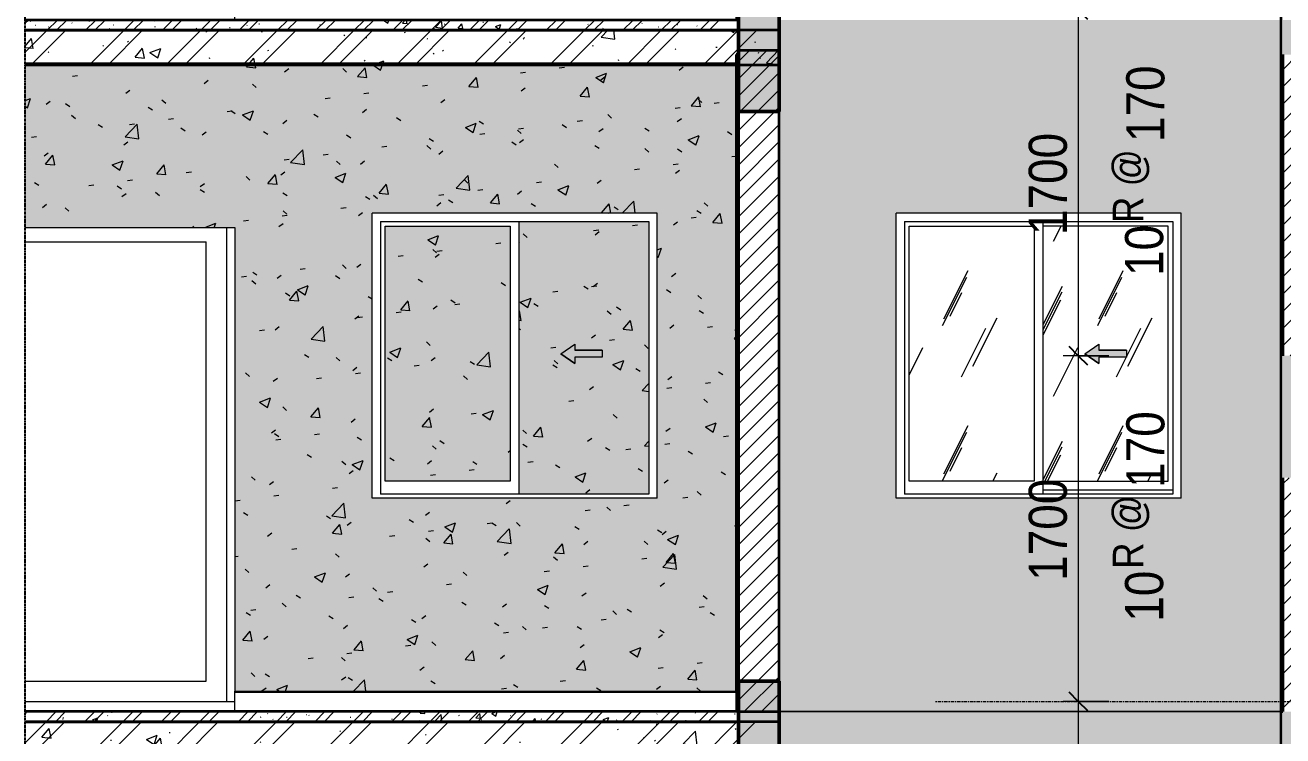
# Model space of a CAD drawing. Header units: millimetres. Extents: x 75584 to 159459, y -5075 to 34550.
# Drawn here: x 139713 to 145893, y 15631 to 19125 of the extents above; entities that cross this region are included whole.
import ezdxf

# ---------------------------------------------------------------- set-up
doc = ezdxf.new("R2010")
doc.units = ezdxf.units.MM
doc.linetypes.add('Centre', pattern=[31.75, 6.35, -4.7625, 15.875, -4.7625])
doc.linetypes.add('Hidden', pattern=[7.14375, 4.7625, -2.38125])
for name, color, linetype, lineweight in [('0-3', 10, 'Continuous', 5), ('A-ANNO-DIMS', 211, 'Continuous', 9), ('A-ANNO-DIMS-75', 211, 'Continuous', 9), ('A-CLNG-1', 71, 'Continuous', 35), ('A-CLNG-PATT-1', 7, 'Continuous', 18), ('A-DETL-GENF', 92, 'Continuous', 18), ('A-DETL-GENF-2', 254, 'Continuous', 18), ('A-DETL-GENF-3', 92, 'Hidden', 25), ('A-DOOR', 31, 'Continuous', 18), ('A-DOOR-FRAM-1', 31, 'Continuous', 18), ('A-FLOR-1', 7, 'Continuous', 18), ('A-FLOR-2', 254, 'Continuous', 18), ('A-FLOR-FNSH-1', 71, 'Continuous', 35), ('A-FLOR-HRAL-1', 53, 'Continuous', 25), ('A-FLOR-HRAL-2', 90, 'Continuous', 25), ('A-FLOR-HRAL-3', 50, 'Continuous', 18), ('A-FLOR-LEVL-2', 51, 'Centre', 9), ('A-FLOR-PATT-1', 8, 'Continuous', 18), ('A-GLAZ', 151, 'Continuous', 18), ('A-WALL', 113, 'Continuous', 18), ('A-WALL-2', 250, 'Continuous', 35), ('A-WALL-3', 71, 'Continuous', 35), ('A-WALL-PATT-1', 111, 'Continuous', 18), ('A-WALL-PATT-2', 254, 'Continuous', 18), ('A-WALL-PATT-3', 7, 'Continuous', 18), ('A-WALL-PATT-4', 111, 'Continuous', 5), ('I-WALL-1', 254, 'Continuous', 18), ('S-BEAM-1', 253, 'Continuous', 5), ('S-BEAM-4', 191, 'Continuous', 50), ('S-STRS-IDEN-1', 31, 'Continuous', 9)]:
    doc.layers.add(name, color=color, linetype=linetype, lineweight=lineweight)
doc.styles.add('UTM Avo_1', font='', dxfattribs={"width": 0.9, "height": 187.5})
doc.styles.add('UTM Avo_2', font='', dxfattribs={"width": 0.9, "height": 150})
doc.styles.add('UTM Avo_3', font='', dxfattribs={"width": 0.9, "height": 187.5})
doc.styles.get('UTM Avo_1').set_extended_font_data('UTM Avo')
doc.styles.get('UTM Avo_2').set_extended_font_data('UTM Avo')
doc.styles.get('UTM Avo_3').set_extended_font_data('UTM Avo')
doc.dimstyles.new('1_Dim_chi_tiet_2_5_2', dxfattribs={"dimscale": 304.8, "dimtxt": 187.368928, "dimasz": 0.295276, "dimexe": 0.246063, "dimexo": 0.0625, "dimgap": 0.024606, "dimtad": 1, "dimdec": 0, "dimrnd": 5, "dimzin": 0, "dimdsep": 46, "dimtxsty": 'UTM Avo_1', "dimblk1": 'OBLIQUE', "dimblk2": 'OBLIQUE', "dimsah": 1, "dimcen": 0.09, "dimdle": 0.246063, "dimazin": 0, "dimtfac": 1, "dimtdec": 4, "dimtix": 1, "dimtmove": 0, "dimatfit": 3, "dimfxl": 0.492126, "dimfxlon": 1, "dimtvp": 1, "dimtolj": 1, "dimtzin": 0, "dimarcsym": 2})
pattern_1 = [(50, (80625.07, 15725), (546.553, -47.817), [57.15, -628.65]), (355, (80625.07, 15725), (-105.728, 573.17), [45.72, -502.92]), (100.451, (80670.6, 15721), (440.828, 525.35), [48.57, -534.27]), (46.184, (80625.1, 15877.4), (813.237, -126.13), [85.725, -942.975]), (96.636, (80692.8, 15866.9), (712.21, 742.28), [72.855, -801.405]), (351.184, (80625.1, 15877.4), (712.215, 742.276), [68.58, -754.38]), (21, (80701.27, 15839.3), (454.843, -306.796), [57.15, -628.65]), (326, (80701.27, 15839.3), (185.406, 552.564), [45.72, -502.92]), (71.451, (80739.17, 15813.73), (640.25, 245.764), [48.57, -534.27]), (37.5, (80625.07, 15725), (9.2664, 253.665), [5.029, -491.795, 5.029, -505.511, -504.825]), (37.5, (80625.07, 15725), (9.2664, 253.665), [-1007.364, 5.029, -499.796]), (7.5, (80625.07, 15725), (200.4594, 300.5414), [5.029, -286.055, 5.029, -480.365, -192.405]), (7.5, (80625.07, 15725), (200.4594, 300.5414), [-776.478, 5.029, -187.376]), (327.5, (80455.14, 15725), (406.773, -17.1864), [5.029, -185.471, 5.029, -589.331, -788.67]), (327.5, (80455.14, 15725), (406.773, -17.1864), [-784.86, 5.029, -783.641]), (317.5, (80378.94, 15725), (444.388, 76.28), [5.029, -242.621, 5.029, -389.687, -560.07]), (317.5, (80378.94, 15725), (444.388, 76.28), [-642.366, 5.03, -555.04]), (45, (80625.07, 15725), (-188.5854, 188.5854), []), (45, (80625.07, 16010.75), (-188.5854, 188.5854), [])]
pattern_2 = [(0, (80625.07, 15725), (609.6, 152.4), [25.146, -432.054, 25.146, -432.054, -2438.4]), (0, (80625.07, 15725), (609.6, 152.4), [-914.4, 25.146, -889.254, 25.146, -432.054, -1066.8]), (0, (80625.07, 15725), (609.6, 152.4), [-2286, 25.146, -279.654, 25.146, -736.854]), (120, (80853.67, 15801.2), (-436.7823, 451.729), [25.146, -432.054, 25.146, -432.054, -2438.4]), (120, (80853.67, 15801.2), (-436.7823, 451.729), [-914.4, 25.146, -889.254, 25.146, -432.054, -1066.8]), (120, (80853.67, 15801.2), (-436.7823, 451.729), [-2286, 25.146, -279.654, 25.146, -736.854]), (240, (80929.87, 16106), (-172.8177, -604.129), [25.146, -432.054, 25.146, -432.054, -2438.4]), (240, (80929.87, 16106), (-172.8177, -604.129), [-914.4, 25.146, -889.254, 25.146, -432.054, -1066.8]), (240, (80929.87, 16106), (-172.8177, -604.129), [-2286, 25.146, -279.654, 25.146, -736.854])]
pattern_3 = [(45, (80625.07, 15725), (-39.77476, 39.77476), [])]
pattern_4 = [(50, (80625.07, 15725), (546.553, -47.817), [57.15, -628.65]), (355, (80625.07, 15725), (-105.728, 573.17), [45.72, -502.92]), (100.451, (80670.6, 15721), (440.828, 525.35), [48.57, -534.27]), (46.184, (80625.1, 15877.4), (813.237, -126.13), [85.725, -942.975]), (96.636, (80692.8, 15866.9), (712.21, 742.28), [72.855, -801.405]), (351.184, (80625.1, 15877.4), (712.215, 742.276), [68.58, -754.38]), (21, (80701.27, 15839.3), (454.843, -306.796), [57.15, -628.65]), (326, (80701.27, 15839.3), (185.406, 552.564), [45.72, -502.92]), (71.451, (80739.17, 15813.73), (640.251, 245.764), [48.57, -534.27]), (37.5, (80625.07, 15725), (9.2664, 253.665), [25.146, -471.678, 25.146, -485.394, -504.825]), (37.5, (80625.07, 15725), (9.2664, 253.665), [-1007.364, 25.146, -479.679]), (7.5, (80625.07, 15725), (200.4594, 300.5414), [25.146, -265.938, 25.146, -460.248, -192.405]), (7.5, (80625.07, 15725), (200.4594, 300.5414), [-776.478, 25.146, -167.259]), (327.5, (80455.14, 15725), (406.773, -17.1864), [25.146, -165.354, 25.146, -569.214, -788.67]), (327.5, (80455.14, 15725), (406.773, -17.1864), [-784.86, 25.146, -763.524]), (317.5, (80378.94, 15725), (444.388, 76.28), [25.146, -222.504, 25.146, -369.57, -560.07]), (317.5, (80378.94, 15725), (444.388, 76.28), [-642.366, 25.146, -534.924])]
pattern_5 = [(45, (149415.25, 15725), (-42.4264, 42.4264), [])]

# ---------------------------------------------------------------- blocks, each defined once
blk = doc.blocks.new('NCV_TKTC_KET CAU_rvt-6-TKCS_THANG BỘ TB3 - MẶT CẮT')
at = {"layer": 'A-FLOR-PATT-1'}
h = blk.add_hatch(dxfattribs=at)
h.set_pattern_fill('FP_13', color=256, style=0, pattern_type=2)
h.set_pattern_definition(pattern_1)
h.paths.add_polyline_path([(72503.8, 18930), (74627.6, 18930), (74627.6, 19100), (70922.6, 19100), (70922.6, 18930)])
h = blk.add_hatch(dxfattribs=at)
h.set_pattern_fill('FP_13', color=256, style=0, pattern_type=2)
h.set_pattern_definition(pattern_1)
h.paths.add_polyline_path([(72503.8, 18930), (74627.6, 18930), (74627.6, 19100), (70922.6, 19100), (70922.6, 18930)])
h = blk.add_hatch(dxfattribs=at)
h.set_pattern_fill('FP_13', color=256, style=0, pattern_type=2)
h.set_pattern_definition(pattern_1)
h.paths.add_polyline_path([(74627.6, 15530), (74627.6, 15700), (70922.6, 15700), (70922.6, 15530), (74252.1, 15530)])
h = blk.add_hatch(dxfattribs=at)
h.set_pattern_fill('FP_13', color=256, style=0, pattern_type=2)
h.set_pattern_definition(pattern_1)
h.paths.add_polyline_path([(74627.6, 15530), (74627.6, 15700), (70922.6, 15700), (70922.6, 15530), (74252.1, 15530)])
at = {"layer": 'S-BEAM-1'}
for points in [[(74627.6, 19100), (74627.6, 19300), (74427.6, 19300), (74427.6, 19100)], [(74627.6, 18700), (74627.6, 19100), (74427.6, 19100), (74427.6, 18700)], [(74427.6, 15700), (74627.6, 15700), (74627.6, 15900), (74427.6, 15900)], [(74627.6, 15300), (74627.6, 15700), (74427.6, 15700), (74427.6, 15300)]]:
    blk.add_hatch(color=256, dxfattribs=at).paths.add_polyline_path(points)
at = {"layer": 'A-FLOR-FNSH-1'}
for p, q in [((74627.6, 19100), (70922.6, 19100)), ((74627.6, 18930), (74627.6, 19100)), ((70922.6, 18930), (74627.6, 18930)), ((74627.6, 15700), (70922.6, 15700)), ((74627.6, 15530), (74627.6, 15700))]:
    blk.add_line(p, q, dxfattribs=at)
at = {"layer": 'S-BEAM-4'}
for p, q in [((74427.6, 19300), (74427.6, 19100)), ((74627.6, 19100), (74627.6, 19300)), ((74427.6, 19100), (74427.6, 18700)), ((74627.6, 18700), (74627.6, 19100)), ((74427.6, 18700), (74627.6, 18700)), ((74627.6, 15900), (74427.6, 15900)), ((74427.6, 15900), (74427.6, 15700)), ((74627.6, 15700), (74627.6, 15900)), ((74427.6, 15700), (74427.6, 15300)), ((74627.6, 15300), (74627.6, 15700))]:
    blk.add_line(p, q, dxfattribs=at)
blk = doc.blocks.new('Railing - Railing-907076-TKCS_THANG BỘ TB3 - MẶT CẮT')
at = {"layer": 'A-FLOR-HRAL-2'}
for p, q in [((74427.1, 5645), (74417.1, 5645)), ((74417.1, 5645), (74417.1, 5550)), ((74427.1, 5550), (74427.1, 5645)), ((74417.1, 5550), (74427.1, 5550))]:
    blk.add_line(p, q, dxfattribs=at)
at = {"layer": 'A-FLOR-HRAL-3'}
for p, q in [((71952.6, 5645), (74417.1, 5645)), ((71952.6, 5550), (71952.6, 5645))]:
    blk.add_line(p, q, dxfattribs=at)
blk = doc.blocks.new('NCV_TKTC_TANG 6 - 8_rvt-18-TKCS_THANG BỘ TB3 - MẶT CẮT')
at = {"layer": 'A-CLNG-PATT-1'}
h = blk.add_hatch(dxfattribs=at)
h.set_pattern_fill('FP_15', color=256, style=0, pattern_type=2)
h.set_pattern_definition(pattern_2)
h.paths.add_polyline_path([(70922.6, 22330), (74427.1, 22330), (74427.1, 22335), (70922.6, 22335)])
at = {"layer": 'A-FLOR-1'}
h = blk.add_hatch(dxfattribs=at)
h.set_pattern_fill('FP_23', color=256, style=0, pattern_type=2)
h.set_pattern_definition([(50, (80625.07, 15725), (273.276, -23.909), [28.575, -314.325]), (355, (80625.07, 15725), (-52.865, 286.585), [22.86, -251.46]), (100.451, (80647.84, 15723), (220.414, 262.6745), [24.285, -267.135]), (46.184, (80625.07, 15801.2), (406.619, -63.065), [42.863, -471.488]), (96.636, (80658.95, 15795.94), (356.104, 371.141), [36.428, -400.703]), (351.184, (80625.07, 15801.2), (356.107, 371.138), [34.29, -377.19]), (21, (80663.17, 15782.15), (227.421, -153.398), [28.575, -314.325]), (326, (80663.17, 15782.15), (92.703, 276.282), [22.86, -251.46]), (71.451, (80682.12, 15769.37), (320.1254, 122.8816), [24.285, -267.135]), (37.5, (80625.07, 15725), (4.6325, 126.8326), [2.515, -245.897, 2.515, -252.755, -252.413]), (37.5, (80625.07, 15725), (4.6325, 126.8326), [-503.682, 2.515, -249.898]), (7.5, (80625.07, 15725), (100.2292, 150.2711), [2.515, -143.027, 2.515, -240.182, -96.203]), (7.5, (80625.07, 15725), (100.2292, 150.2711), [-388.239, 2.515, -93.688]), (327.5, (80540.1, 15725), (203.3868, -8.5935), [2.515, -92.735, 2.515, -294.665, -394.335]), (327.5, (80540.1, 15725), (203.3868, -8.5935), [-392.43, 2.515, -391.82]), (317.5, (80502, 15725), (222.1944, 38.1398), [2.515, -121.31, 2.515, -194.843, -280.035]), (317.5, (80502, 15725), (222.1944, 38.1398), [-321.183, 2.515, -277.52]), (45, (80625.07, 15725), (-94.2927, 94.2927), []), (45, (80625.07, 15867.88), (-94.2927, 94.2927), [])])
h.paths.add_polyline_path([(70922.6, 19100), (74427.1, 19100), (74427.1, 19150), (70922.6, 19150)])
at = {"layer": 'A-WALL-PATT-2'}
h = blk.add_hatch(dxfattribs=at)
h.set_pattern_fill('FP_17', color=256, style=0, pattern_type=2)
h.set_pattern_definition(pattern_4)
h.paths.add_polyline_path([(71952.6, 19250), (74417.1, 19250), (74417.1, 22330), (70922.6, 22330), (70922.6, 21530), (71952.6, 21530), (71952.6, 20325.1)])
h.paths.add_polyline_path([(72668.5, 20200), (72627.6, 20200), (72627.6, 21600), (74027.6, 21600), (74027.6, 20200), (72691.1, 20200)])
h.paths.add_polyline_path([(73349.8, 20219.1), (73986.6, 20219.1), (73986.6, 21559.1), (73349.8, 21559.1), (73349.8, 20237.4)])
h.paths.add_polyline_path([(73301, 20282.6), (73305.3, 20282.6), (73305.3, 21536.5), (72691.1, 21536.5), (72691.1, 20282.6)])
h.paths.add_polyline_path([(73623.1, 20862.1), (73555.3, 20909.5), (73623.1, 20957), (73623.1, 20926.5), (73758.5, 20926.5), (73758.5, 20892.6), (73623.1, 20892.6)])
at = {"layer": 'A-WALL-PATT-3'}
h = blk.add_hatch(dxfattribs=at)
h.set_pattern_fill('FP_16', color=256, style=0, pattern_type=2)
h.set_pattern_definition(pattern_3)
h.paths.add_polyline_path([(74427.1, 19250), (74427.1, 22380), (74417.1, 22380), (74417.1, 19250)])
h = blk.add_hatch(dxfattribs=at)
h.set_pattern_fill('FP_18', color=256, style=0, pattern_type=2)
h.set_pattern_definition([(37.5, (80625.07, 15725), (-2.40047, 73.41204), [2.515, -55.397, 2.515, -62.255, -61.912]), (37.5, (80625.07, 15725), (-2.40047, 73.41204), [-122.682, 2.515, -59.398]), (7.5, (80625.07, 15725), (67.42816, 107.524), [2.515, -28.727, 2.515, -49.682, -20.002]), (7.5, (80625.07, 15725), (67.42816, 107.524), [-83.439, 2.515, -17.488]), (327.5, (80578.205, 15725), (118.6493, 0.21553), [2.515, -16.535, 2.515, -66.065, -89.535]), (327.5, (80578.205, 15725), (118.6493, 0.21553), [-87.63, 2.515, -87.02]), (317.5, (80578.2, 15725), (114.5339, 33.4393), [2.515, -7.01, 2.515, -42.443, -51.435]), (317.5, (80578.2, 15725), (114.5339, 33.4393), [-54.483, 2.515, -48.92])])
h.paths.add_polyline_path([(71952.6, 19250), (74417.1, 19250), (74417.1, 22330), (70922.6, 22330), (70922.6, 21530), (71952.6, 21530), (71952.6, 20325.1)])
h.paths.add_polyline_path([(72668.5, 20200), (72627.6, 20200), (72627.6, 21600), (74027.6, 21600), (74027.6, 20200), (72691.1, 20200)])
h.paths.add_polyline_path([(73349.8, 20219.1), (73986.6, 20219.1), (73986.6, 21559.1), (73349.8, 21559.1), (73349.8, 20237.4)])
h.paths.add_polyline_path([(73301, 20282.6), (73305.3, 20282.6), (73305.3, 21536.5), (72691.1, 21536.5), (72691.1, 20282.6)])
h.paths.add_polyline_path([(73623.1, 20862.1), (73555.3, 20909.5), (73623.1, 20957), (73623.1, 20926.5), (73758.5, 20926.5), (73758.5, 20892.6), (73623.1, 20892.6)])
at = {"layer": 'A-CLNG-1'}
for p, q in [((74427.1, 22335), (70922.6, 22335)), ((70922.6, 22330), (74427.1, 22330)), ((74427.1, 22330), (74427.1, 22335))]:
    blk.add_line(p, q, dxfattribs=at)
at = {"layer": 'A-FLOR-2'}
blk.add_line((70922.6, 19200), (71952.6, 19200), dxfattribs=at)
at = {"layer": 'A-FLOR-FNSH-1'}
for p, q in [((74427.1, 19150), (70922.6, 19150)), ((70922.6, 19100), (74427.1, 19100)), ((74427.1, 19100), (74427.1, 19150))]:
    blk.add_line(p, q, dxfattribs=at)
at = {"layer": 'A-WALL-3'}
for p, q in [((74417.1, 22380), (74417.1, 19250)), ((74427.1, 22380), (74417.1, 22380)), ((74427.1, 19250), (74427.1, 22380)), ((74417.1, 19250), (74427.1, 19250))]:
    blk.add_line(p, q, dxfattribs=at)
at = {"layer": 'I-WALL-1'}
for p, q in [((70922.6, 21530), (71952.6, 21530)), ((71952.6, 21530), (71952.6, 19250)), ((71952.6, 19250), (74417.1, 19250))]:
    blk.add_line(p, q, dxfattribs=at)
at = {"layer": 'A-FLOR-HRAL-1'}
blk.add_blockref('Railing - Railing-907076-TKCS_THANG BỘ TB3 - MẶT CẮT', (0, 13600), dxfattribs=at)
blk = doc.blocks.new('NCV_TKTC_TANG 5_rvt-6-TKCS_THANG BỘ TB3 - MẶT CẮT')
at = {"layer": 'A-CLNG-PATT-1'}
h = blk.add_hatch(dxfattribs=at)
h.set_pattern_fill('FP_15', color=256, style=0, pattern_type=2)
h.set_pattern_definition(pattern_2)
h.paths.add_polyline_path([(74252.1, 18930), (74427.1, 18930), (74427.1, 18935), (70922.6, 18935), (70922.6, 18930), (74178.6, 18930)])
at = {"layer": 'A-FLOR-1'}
h = blk.add_hatch(dxfattribs=at)
h.set_pattern_fill('FP_21', color=256, style=0, pattern_type=2)
h.set_pattern_definition([(50, (80625.07, 15725), (273.276, -23.909), [28.575, -314.325]), (355, (80625.07, 15725), (-52.865, 286.585), [22.86, -251.46]), (100.451, (80647.84, 15723), (220.414, 262.6745), [24.285, -267.135]), (46.184, (80625.07, 15801.2), (406.619, -63.065), [42.862, -471.487]), (96.636, (80658.95, 15795.94), (356.104, 371.141), [36.428, -400.703]), (351.184, (80625.07, 15801.2), (356.107, 371.138), [34.29, -377.19]), (21, (80663.17, 15782.15), (227.421, -153.398), [28.575, -314.325]), (326, (80663.17, 15782.15), (92.703, 276.282), [22.86, -251.46]), (71.451, (80682.12, 15769.37), (320.1254, 122.8816), [24.285, -267.135]), (37.5, (80625.07, 15725), (4.6325, 126.8326), [2.515, -245.897, 2.515, -252.755, -252.412]), (37.5, (80625.07, 15725), (4.6325, 126.8326), [-503.682, 2.515, -249.898]), (7.5, (80625.07, 15725), (100.2292, 150.2711), [2.515, -143.027, 2.515, -240.182, -96.202]), (7.5, (80625.07, 15725), (100.2292, 150.2711), [-388.239, 2.515, -93.688]), (327.5, (80540.1, 15725), (203.3868, -8.5935), [2.515, -92.735, 2.515, -294.665, -394.335]), (327.5, (80540.1, 15725), (203.3868, -8.5935), [-392.43, 2.515, -391.82]), (317.5, (80502, 15725), (222.1944, 38.14), [2.515, -121.31, 2.515, -194.843, -280.035]), (317.5, (80502, 15725), (222.1944, 38.14), [-321.183, 2.515, -277.52]), (45, (80625.07, 15725), (-94.2927, 94.2927), []), (45, (80625.07, 15867.88), (-94.2927, 94.2927), [])])
h.paths.add_polyline_path([(74252.1, 15700), (74427.1, 15700), (74427.1, 15750), (70922.6, 15750), (70922.6, 15700), (73275.4, 15700)])
at = {"layer": 'A-WALL-PATT-2'}
h = blk.add_hatch(dxfattribs=at)
h.set_pattern_fill('FP_17', color=256, style=0, pattern_type=2)
h.set_pattern_definition(pattern_4)
h.paths.add_polyline_path([(71952.6, 15850), (74417.1, 15850), (74417.1, 18930), (70922.6, 18930), (70922.6, 18130), (71952.6, 18130), (71952.6, 16680.3)])
h.paths.add_polyline_path([(73986.6, 16800), (72627.6, 16800), (72627.6, 18200), (74027.6, 18200), (74027.6, 16800)])
h.paths.add_polyline_path([(73588.3, 16819), (73986.6, 16819), (73986.6, 18159.1), (73349.8, 18159.1), (73349.8, 16819), (73369.6, 16819)])
h.paths.add_polyline_path([(73305.3, 16882.6), (73305.3, 18136.5), (72691.1, 18136.5), (72691.1, 16882.6), (73301, 16882.6)])
h.paths.add_polyline_path([(73623.1, 17462.1), (73555.3, 17509.5), (73623.1, 17557), (73623.1, 17526.5), (73758.5, 17526.5), (73758.5, 17492.6), (73623.1, 17492.6)])
at = {"layer": 'A-WALL-PATT-3'}
h = blk.add_hatch(dxfattribs=at)
h.set_pattern_fill('FP_16', color=256, style=0, pattern_type=2)
h.set_pattern_definition(pattern_3)
h.paths.add_polyline_path([(74427.1, 15850), (74427.1, 18980), (74417.1, 18980), (74417.1, 15850)])
h = blk.add_hatch(dxfattribs=at)
h.set_pattern_fill('FP_22', color=256, style=0, pattern_type=2)
h.set_pattern_definition([(37.5, (80625.07, 15725), (-2.40047, 73.41204), [2.515, -55.397, 2.515, -62.255, -61.913]), (37.5, (80625.07, 15725), (-2.40047, 73.41204), [-122.682, 2.515, -59.398]), (7.5, (80625.07, 15725), (67.4282, 107.524), [2.515, -28.727, 2.515, -49.682, -20.003]), (7.5, (80625.07, 15725), (67.4282, 107.524), [-83.439, 2.515, -17.488]), (327.5, (80578.205, 15725), (118.6493, 0.21553), [2.515, -16.535, 2.515, -66.065, -89.535]), (327.5, (80578.205, 15725), (118.6493, 0.21553), [-87.63, 2.515, -87.02]), (317.5, (80578.2, 15725), (114.5339, 33.4393), [2.515, -7.01, 2.515, -42.443, -51.435]), (317.5, (80578.2, 15725), (114.5339, 33.4393), [-54.483, 2.515, -48.92])])
h.paths.add_polyline_path([(71952.6, 15850), (74417.1, 15850), (74417.1, 18930), (70922.6, 18930), (70922.6, 18130), (71952.6, 18130), (71952.6, 16680.3)])
h.paths.add_polyline_path([(73986.6, 16800), (72627.6, 16800), (72627.6, 18200), (74027.6, 18200), (74027.6, 16800)])
h.paths.add_polyline_path([(73588.3, 16819), (73986.6, 16819), (73986.6, 18159.1), (73349.8, 18159.1), (73349.8, 16819), (73369.6, 16819)])
h.paths.add_polyline_path([(73305.3, 16882.6), (73305.3, 18136.5), (72691.1, 18136.5), (72691.1, 16882.6), (73301, 16882.6)])
h.paths.add_polyline_path([(73623.1, 17462.1), (73555.3, 17509.5), (73623.1, 17557), (73623.1, 17526.5), (73758.5, 17526.5), (73758.5, 17492.6), (73623.1, 17492.6)])
at = {"layer": 'A-CLNG-1'}
for p, q in [((74427.1, 18935), (70922.6, 18935)), ((70922.6, 18930), (74427.1, 18930)), ((74427.1, 18930), (74427.1, 18935))]:
    blk.add_line(p, q, dxfattribs=at)
at = {"layer": 'A-FLOR-2'}
blk.add_line((70922.6, 15800), (71952.6, 15800), dxfattribs=at)
at = {"layer": 'A-FLOR-FNSH-1'}
for p, q in [((74427.1, 15750), (70922.6, 15750)), ((70922.6, 15700), (74427.1, 15700)), ((74427.1, 15700), (74427.1, 15750))]:
    blk.add_line(p, q, dxfattribs=at)
at = {"layer": 'A-WALL-3'}
for p, q in [((74417.1, 18980), (74417.1, 15850)), ((74427.1, 18980), (74417.1, 18980)), ((74427.1, 15850), (74427.1, 18980)), ((74417.1, 15850), (74427.1, 15850))]:
    blk.add_line(p, q, dxfattribs=at)
at = {"layer": 'I-WALL-1'}
for p, q in [((70922.6, 18130), (71952.6, 18130)), ((71952.6, 18130), (71952.6, 15850)), ((71952.6, 15850), (74417.1, 15850))]:
    blk.add_line(p, q, dxfattribs=at)
at = {"layer": 'A-FLOR-HRAL-1'}
blk.add_blockref('Railing - Railing-907076-TKCS_THANG BỘ TB3 - MẶT CẮT', (0, 10200), dxfattribs=at)
blk = doc.blocks.new('1_FAMILY RVT - W01-WxH 1400x1400xmm-411185-TKCS_THANG BỘ TB3 - MẶT CẮT')
at = {"layer": 'A-DETL-GENF'}
blk.add_hatch(color=256, dxfattribs=at).paths.add_polyline_path([(73623.1, 10662.1), (73623.1, 10692.6), (73758.5, 10692.6), (73758.5, 10726.5), (73623.1, 10726.5), (73623.1, 10757), (73555.3, 10709.5)])
for p, q in [((73555.3, 10709.5), (73623.1, 10757)), ((73555.3, 10709.5), (73623.1, 10757)), ((73623.1, 10757), (73623.1, 10726.5)), ((73623.1, 10757), (73623.1, 10726.5)), ((73555.3, 10709.5), (73623.1, 10662.1)), ((73623.1, 10662.1), (73555.3, 10709.5)), ((73758.5, 10726.5), (73623.1, 10726.5)), ((73623.1, 10726.5), (73758.5, 10726.5)), ((73623.1, 10692.6), (73623.1, 10662.1)), ((73758.5, 10692.6), (73623.1, 10692.6)), ((73623.1, 10692.6), (73623.1, 10662.1)), ((73758.5, 10692.6), (73623.1, 10692.6)), ((73758.5, 10726.5), (73758.5, 10692.6)), ((73758.5, 10726.5), (73758.5, 10692.6))]:
    blk.add_line(p, q, dxfattribs=at)
at = {"layer": 'A-GLAZ'}
for p, q in [((74027.6, 11400), (72627.6, 11400)), ((72627.6, 10000), (72627.6, 11400)), ((74027.6, 10000), (74027.6, 11400)), ((72668.5, 11359.1), (72668.5, 10019)), ((72668.5, 11359.1), (73986.6, 11359.1)), ((72691.1, 11336.5), (73305.3, 11336.5)), ((72691.1, 10082.6), (72691.1, 11336.5)), ((73305.3, 11336.5), (73305.3, 10082.6)), ((73349.8, 10019), (73349.8, 11359.1)), ((73986.6, 11359.1), (73986.6, 10019)), ((73305.3, 10082.6), (72691.1, 10082.6)), ((73986.6, 10019), (72668.5, 10019)), ((74027.6, 10000), (72627.6, 10000))]:
    blk.add_line(p, q, dxfattribs=at)
blk = doc.blocks.new('DEG_02-DEG_03 - DEG_02-2500x2400mm-CỬA ĐI 02 CÁNH TRƯỢT-841416-TKCS_THANG BỘ TB3 - MẶT CẮT')
at = {"layer": 'A-DOOR'}
for p, q in [((70922.564287, 11260), (71812.564287, 11260)), ((71812.564287, 9100), (71812.564287, 11260)), ((70922.564287, 9100), (71812.564287, 9100))]:
    blk.add_line(p, q, dxfattribs=at)
at = {"layer": 'A-DOOR-FRAM-1'}
for p, q in [((71912.564287, 11330), (71912.564287, 9000)), ((71952.564287, 9045), (71952.564287, 9050)), ((71912.564287, 9000), (71952.564287, 9000))]:
    blk.add_line(p, q, dxfattribs=at)
blk = doc.blocks.new('1_FAMILY RVT - W01-WxH 1400x1400xmm-V56-TKCS_THANG BỘ TB3 - MẶT CẮT')
at = {"layer": 'A-DETL-GENF'}
blk.add_hatch(color=256, dxfattribs=at).paths.add_polyline_path([(76198.1, 17462.1), (76198.1, 17492.6), (76333.5, 17492.6), (76333.5, 17526.5), (76198.1, 17526.5), (76198.1, 17557), (76130.3, 17509.5)])
at = {"layer": 'A-GLAZ'}
h = blk.add_hatch(dxfattribs=at)
h.set_pattern_fill('FP_12', color=256, style=0, pattern_type=2)
h.set_pattern_definition([(63.435, (81520.2, 15777.17), (-0.0007, 762), [266.23, -1437.65]), (63.435, (80758.2, 15777.17), (-0.0007, 762), [266.23, -1437.65]), (63.435, (81884.97, 15924.4), (-0.0007, 762), [266.23, -1437.65]), (63.435, (81122.97, 15924.4), (-0.0007, 762), [266.23, -1437.65]), (63.435, (81829.76, 15872.4), (-0.0007, 762), [266.23, -1437.65]), (63.435, (81067.76, 15872.4), (-0.0007, 762), [266.23, -1437.65]), (63.435, (81773.5, 16170.03), (-0.0007, 762), [129.4, -1574.48]), (63.435, (81011.5, 16170.03), (-0.0007, 762), [129.4, -1574.48]), (63.435, (81736.68, 16123.98), (-0.0007, 762), [266.23, -1437.65]), (63.435, (80974.68, 16123.98), (-0.0007, 762), [266.23, -1437.65]), (63.435, (81743.17, 16157.04), (-0.0007, 762), [266.23, -1437.65]), (63.435, (80981.17, 16157.04), (-0.0007, 762), [266.23, -1437.65]), (63.435, (81435.74, 16011.97), (-0.0007, 762), [266.23, -1437.65]), (63.435, (80673.74, 16011.97), (-0.0007, 762), [266.23, -1437.65]), (63.435, (81442.24, 16050.94), (-0.0007, 762), [266.23, -1437.65]), (63.435, (80680.24, 16050.94), (-0.0007, 762), [266.23, -1437.65]), (63.435, (81444, 16079.04), (-0.0007, 762), [266.23, -1437.65]), (63.435, (80682, 16079.04), (-0.0007, 762), [266.23, -1437.65])])
h.paths.add_polyline_path([(75880.3, 16882.6), (75880.3, 18136.5), (75266.1, 18136.5), (75266.1, 16882.6)])
h = blk.add_hatch(dxfattribs=at)
h.set_pattern_fill('FP_20', color=256, style=0, pattern_type=2)
h.set_pattern_definition([(63.435, (81520.2, 15777.17), (-0.0007, 762), [266.23, -1437.65]), (63.435, (80758.2, 15777.17), (-0.0007, 762), [266.23, -1437.65]), (63.435, (81884.97, 15924.4), (-0.0007, 762), [266.23, -1437.65]), (63.435, (81122.97, 15924.4), (-0.0007, 762), [266.23, -1437.65]), (63.435, (81829.76, 15872.4), (-0.0007, 762), [266.23, -1437.65]), (63.435, (81067.76, 15872.4), (-0.0007, 762), [266.23, -1437.65]), (63.435, (81773.5, 16170.03), (-0.0007, 762), [129.4, -1574.48]), (63.435, (81011.5, 16170.03), (-0.0007, 762), [129.4, -1574.48]), (63.435, (81736.68, 16123.98), (-0.0007, 762), [266.23, -1437.65]), (63.435, (80974.68, 16123.98), (-0.0007, 762), [266.23, -1437.65]), (63.435, (81743.17, 16157.04), (-0.0007, 762), [266.23, -1437.65]), (63.435, (80981.17, 16157.04), (-0.0007, 762), [266.23, -1437.65]), (63.435, (81435.74, 16011.97), (-0.0007, 762), [266.23, -1437.65]), (63.435, (80673.74, 16011.97), (-0.0007, 762), [266.23, -1437.65]), (63.435, (81442.24, 16050.94), (-0.0007, 762), [266.23, -1437.65]), (63.435, (80680.24, 16050.94), (-0.0007, 762), [266.23, -1437.65]), (63.435, (81444, 16079.04), (-0.0007, 762), [266.23, -1437.65]), (63.435, (80682, 16079.04), (-0.0007, 762), [266.23, -1437.65])])
h.paths.add_polyline_path([(75924.8, 16882.6), (76539.1, 16882.6), (76539.1, 18136.5), (75924.8, 18136.5), (75924.8, 17496.8)])
h.paths.add_polyline_path([(76198.1, 17462.1), (76130.3, 17509.5), (76198.1, 17557), (76198.1, 17526.5), (76333.5, 17526.5), (76333.5, 17492.6), (76198.1, 17492.6)])
at = {"layer": 'A-DETL-GENF'}
for p, q in [((76130.3, 17509.5), (76198.1, 17557)), ((76130.3, 17509.5), (76198.1, 17557)), ((76198.1, 17557), (76198.1, 17526.5)), ((76198.1, 17557), (76198.1, 17526.5)), ((76130.3, 17509.5), (76198.1, 17462.1)), ((76198.1, 17462.1), (76130.3, 17509.5)), ((76333.5, 17526.5), (76198.1, 17526.5)), ((76198.1, 17526.5), (76333.5, 17526.5)), ((76198.1, 17492.6), (76198.1, 17462.1)), ((76333.5, 17492.6), (76198.1, 17492.6)), ((76198.1, 17492.6), (76198.1, 17462.1)), ((76333.5, 17492.6), (76198.1, 17492.6)), ((76333.5, 17526.5), (76333.5, 17492.6)), ((76333.5, 17526.5), (76333.5, 17492.6))]:
    blk.add_line(p, q, dxfattribs=at)
at = {"layer": 'A-GLAZ'}
for p, q in [((76602.6, 18200), (75202.6, 18200)), ((75202.6, 16800), (75202.6, 18200)), ((76602.6, 16800), (76602.6, 18200)), ((75243.5, 18159.1), (75243.5, 16819)), ((75243.5, 18159.1), (76561.6, 18159.1)), ((75266.1, 18136.5), (75880.3, 18136.5)), ((75266.1, 16882.6), (75266.1, 18136.5)), ((75880.3, 18136.5), (75880.3, 16882.6)), ((75924.8, 16819), (75924.8, 18159.1)), ((76539.1, 18136.5), (75924.8, 18136.5)), ((76539.1, 16882.6), (76539.1, 18136.5)), ((76561.6, 18159.1), (76561.6, 16819)), ((75880.3, 16882.6), (75266.1, 16882.6)), ((75924.8, 16882.6), (76539.1, 16882.6)), ((76561.6, 16819), (75243.5, 16819)), ((76561.6, 16838.1), (75924.8, 16838.1)), ((76561.6, 16838.1), (75924.8, 16838.1)), ((76602.6, 16800), (75202.6, 16800))]:
    blk.add_line(p, q, dxfattribs=at)
blk = doc.blocks.new('BORDER VIEW - BORDER VIEW-3524950-TKCS_THANG BỘ TB3 - MẶT CẮT')
at = {"layer": 'A-DETL-GENF-3'}
blk.add_line((70922.6, -2850), (70922.6, 33992.4), dxfattribs=at)
blk = doc.blocks.new('DIMBLOCK155-TKCS_THANG BỘ TB3 - MẶT CẮT')
at = {"layer": 'A-ANNO-DIMS-75', "lineweight": 25}
for p, q in [((144887.7, 19200), (144842.7, 19245)), ((144887.7, 19200), (144932.7, 19155)), ((144887.7, 17500), (144842.7, 17545)), ((144887.7, 17500), (144932.7, 17455))]:
    blk.add_line(p, q, dxfattribs=at)
at = {"layer": 'A-ANNO-DIMS-75'}
for p, q in [((145037.7, 19200), (144812.7, 19200)), ((144887.7, 19200), (144887.7, 17500)), ((144887.7, 19200), (145037.7, 19200)), ((145037.7, 17500), (144812.7, 17500)), ((144887.7, 17500), (145037.7, 17500))]:
    blk.add_line(p, q, dxfattribs=at)
at = {"layer": 'A-ANNO-DIMS-75', "color": 0, "insert": (144644.1, 18093.2), "char_height": 187.5, "width": 616.236, "attachment_point": 1, "rotation": 90, "line_spacing_factor": 1.110334, "style": 'UTM Avo_1'}
blk.add_mtext('1700', dxfattribs=at)
blk = doc.blocks.new('_Oblique')
at = {"color": 0, "linetype": 'ByBlock', "lineweight": -2}
blk.add_line((-0.5, -0.5), (0.5, 0.5), dxfattribs=at)
blk = doc.blocks.new('DIMBLOCK156-TKCS_THANG BỘ TB3 - MẶT CẮT')
at = {"layer": 'A-ANNO-DIMS-75'}
for p, q in [((145037.7, 17500), (144812.7, 17500)), ((144887.7, 17500), (144887.7, 15800)), ((144887.7, 17500), (145037.7, 17500)), ((145037.7, 15800), (144812.7, 15800)), ((144887.7, 15800), (145037.7, 15800))]:
    blk.add_line(p, q, dxfattribs=at)
at = {"layer": 'A-ANNO-DIMS-75', "lineweight": 25}
for p, q in [((144887.7, 17500), (144842.7, 17545)), ((144887.7, 17500), (144932.7, 17455)), ((144887.7, 15800), (144842.7, 15845)), ((144887.7, 15800), (144932.7, 15755))]:
    blk.add_line(p, q, dxfattribs=at)
at = {"layer": 'A-ANNO-DIMS-75', "color": 0, "insert": (144644.1, 16393.2), "char_height": 187.5, "width": 616.236, "attachment_point": 1, "rotation": 90, "line_spacing_factor": 1.110334, "style": 'UTM Avo_1'}
blk.add_mtext('1700', dxfattribs=at)
blk = doc.blocks.new('DIMBLOCK157-TKCS_THANG BỘ TB3 - MẶT CẮT')
at = {"layer": 'A-ANNO-DIMS-75', "lineweight": 25}
for p, q in [((144887.7, 15800), (144842.7, 15845)), ((144887.7, 15800), (144932.7, 15755)), ((144887.7, 14100), (144842.7, 14145)), ((144887.7, 14100), (144932.7, 14055))]:
    blk.add_line(p, q, dxfattribs=at)
at = {"layer": 'A-ANNO-DIMS-75'}
for p, q in [((145037.7, 15800), (144812.7, 15800)), ((144887.7, 15800), (144887.7, 14100)), ((144887.7, 15800), (145037.7, 15800)), ((145037.7, 14100), (144812.7, 14100)), ((144887.7, 14100), (145037.7, 14100))]:
    blk.add_line(p, q, dxfattribs=at)
at = {"layer": 'A-ANNO-DIMS-75', "color": 0, "insert": (144644.1, 14693.2), "char_height": 187.5, "width": 616.236, "attachment_point": 1, "rotation": 90, "line_spacing_factor": 1.110334, "style": 'UTM Avo_1'}
blk.add_mtext('1700', dxfattribs=at)
blk = doc.blocks.new('M_Stair Run Tag - Standard-143073-TKCS_THANG BỘ TB3 - MẶT CẮT')
at = {"layer": 'S-STRS-IDEN-1', "insert": (76267, -1388.1), "char_height": 150, "width": 705.375, "attachment_point": 2, "rotation": 90, "line_spacing_factor": 1.107334, "style": 'UTM Avo_2'}
blk.add_mtext('\\pt857.25,1714.5,2571.75,3429,4286.25,5143.5,6000.75,6858,7715.25,8572.5,9429.75,10287,11144.25,12001.5,12858.75,13716,14573.25,15430.5,16287.75,17145,18002.25,18859.5,19716.75,20574,21431.25,22288.5,23145.75,24003,24860.25,25717.5,26574.75,27432;R @', dxfattribs=at)

msp = doc.modelspace()

# ---------------------------------------------------------------- hatches: boundary and pattern name
at = {"layer": 'A-DETL-GENF-2'}
h = msp.add_hatch(dxfattribs=at)
h.set_pattern_fill('FP_13', color=256, style=0, pattern_type=2)
h.set_pattern_definition([(50, (149415.25, 15725), (546.553, -47.817), [57.15, -628.65]), (355, (149415.25, 15725), (-105.728, 573.17), [45.72, -502.92]), (100.451, (149460.8, 15721), (440.828, 525.35), [48.57, -534.27]), (46.184, (149415.25, 15877.4), (813.237, -126.128), [85.725, -942.975]), (96.636, (149483, 15866.9), (712.207, 742.283), [72.855, -801.405]), (351.184, (149415.25, 15877.4), (712.215, 742.276), [68.58, -754.38]), (21, (149491.45, 15839.3), (454.843, -306.796), [57.15, -628.65]), (326, (149491.45, 15839.3), (185.406, 552.564), [45.72, -502.92]), (71.451, (149529.35, 15813.73), (640.251, 245.764), [48.57, -534.27]), (37.5, (149415.25, 15725), (9.2664, 253.665), [5.029, -491.795, 5.029, -505.511, -504.825]), (37.5, (149415.25, 15725), (9.2664, 253.665), [-1007.364, 5.029, -499.796]), (7.5, (149415.25, 15725), (200.4594, 300.5414), [5.029, -286.055, 5.029, -480.365, -192.405]), (7.5, (149415.25, 15725), (200.4594, 300.5414), [-776.478, 5.029, -187.376]), (327.5, (149245.32, 15725), (406.7728, -17.1864), [5.029, -185.471, 5.029, -589.331, -788.67]), (327.5, (149245.32, 15725), (406.7728, -17.1864), [-784.86, 5.029, -783.641]), (317.5, (149169.12, 15725), (444.388, 76.2803), [5.029, -242.621, 5.029, -389.687, -560.07]), (317.5, (149169.12, 15725), (444.388, 76.2803), [-642.366, 5.029, -555.041]), (45, (149415.25, 15725), (-188.5854, 188.5854), []), (45, (149415.25, 16010.75), (-188.5854, 188.5854), [])])
h.paths.add_polyline_path([(150035.1, -2350), (152947.4, -2350), (152947.4, -2050), (139712.7, -2050), (139712.7, -2350), (146538.7, -2350)])
h.paths.add_polyline_path([(145892.7, -1000), (146192.7, -1000), (146192.7, -400), (145892.7, -400)])
h.paths.add_polyline_path([(152517.7, 550), (152517.7, 1150), (149822.7, 1150), (149822.7, 750), (150022.7, 750), (150022.7, 980), (152217.7, 980), (152217.7, 550)])
h.paths.add_polyline_path([(140419.9, 650), (146092.7, 650), (146092.7, 850), (139712.7, 850), (139712.7, 650)])
h.paths.add_polyline_path([(145892.7, 3300), (146192.7, 3300), (146192.7, 3900), (145892.7, 3900), (145892.7, 3315.8)])
h.paths.add_polyline_path([(152217.7, 4950), (152517.7, 4950), (152517.7, 5550), (150082.7, 5550), (150082.7, 5150), (150282.7, 5150), (150282.7, 5380), (152217.7, 5380), (152217.7, 5138.2)])
h.paths.add_polyline_path([(146092.7, 5380), (146092.7, 5550), (145892.7, 5550), (145892.7, 5380)])
h.paths.add_polyline_path([(146192.7, 6700), (146192.7, 7300), (145892.7, 7300), (145892.7, 6700)])
h.paths.add_polyline_path([(152217.7, 8350), (152517.7, 8350), (152517.7, 8950), (150082.7, 8950), (150082.7, 8550), (150282.7, 8550), (150282.7, 8780), (152217.7, 8780)])
h.paths.add_polyline_path([(145892.7, 8780), (146092.7, 8780), (146092.7, 8950), (145892.7, 8950)])
h.paths.add_polyline_path([(145892.7, 10100), (146192.7, 10100), (146192.7, 10700), (145892.7, 10700), (145892.7, 10605.5)])
h.paths.add_polyline_path([(152220.4, 11750), (152517.7, 11750), (152517.7, 12350), (150082.7, 12350), (150082.7, 11950), (150282.7, 11950), (150282.7, 12180), (152217.7, 12180), (152217.7, 11750)])
h.paths.add_polyline_path([(145892.7, 12180), (146092.7, 12180), (146092.7, 12350), (145892.7, 12350)])
h.paths.add_polyline_path([(145892.7, 13500), (146192.7, 13500), (146192.7, 14100), (145892.7, 14100)])
h.paths.add_polyline_path([(152217.7, 15150), (152517.7, 15150), (152517.7, 15750), (150082.7, 15750), (150082.7, 15350), (150282.7, 15350), (150282.7, 15580), (152217.7, 15580), (152217.7, 15465.3)])
h.paths.add_polyline_path([(146092.7, 15580), (146092.7, 15750), (145892.7, 15750), (145892.7, 15580)])
h.paths.add_polyline_path([(145892.7, 16900), (146192.7, 16900), (146192.7, 17500), (145892.7, 17500)])
h.paths.add_polyline_path([(152517.7, 18550), (152517.7, 19150), (150082.7, 19150), (150082.7, 18750), (150282.7, 18750), (150282.7, 18980), (152217.7, 18980), (152217.7, 18550)])
h.paths.add_polyline_path([(145892.7, 18980), (146092.7, 18980), (146092.7, 19150), (145892.7, 19150), (145892.7, 19110.2)])
h.paths.add_polyline_path([(146192.7, 20300), (146192.7, 20900), (145892.7, 20900), (145892.7, 20300)])
h.paths.add_polyline_path([(152517.7, 21950), (152517.7, 22550), (150082.7, 22550), (150082.7, 22150), (150282.7, 22150), (150282.7, 22380), (152217.7, 22380), (152217.7, 21950)])
h.paths.add_polyline_path([(146092.7, 22380), (146092.7, 22550), (145892.7, 22550), (145892.7, 22380)])
h.paths.add_polyline_path([(146192.7, 23700), (146192.7, 24300), (145892.7, 24300), (145892.7, 23700)])
h.paths.add_polyline_path([(152217.7, 25350), (152517.7, 25350), (152517.7, 25950), (150082.7, 25950), (150082.7, 25550), (150282.7, 25550), (150282.7, 25780), (152217.7, 25780)])
h.paths.add_polyline_path([(146092.7, 25780), (146092.7, 25950), (145892.7, 25950), (145892.7, 25780)])
h.paths.add_polyline_path([(145892.7, 27020), (146192.7, 27020), (146192.7, 27620), (145892.7, 27620), (145892.7, 27614.9)])
h.paths.add_polyline_path([(152517.7, 28750), (152517.7, 29550), (150342.7, 29550), (150342.7, 29150), (150542.7, 29150), (150542.7, 29350), (152217.7, 29350), (152217.7, 28750)])
h.paths.add_polyline_path([(146032.7, 29350), (146242.7, 29350), (146242.7, 29550), (146092.7, 29550), (146092.7, 29650), (145892.7, 29650), (145892.7, 29350)])
h.paths.add_polyline_path([(152167.7, 32600), (152467.7, 32600), (152467.7, 33000), (153167.7, 33000), (153167.7, 33200), (145242.7, 33200), (145242.7, 33000), (146042.7, 33000), (146042.7, 32700), (146242.7, 32700), (146242.7, 33000), (152167.7, 33000)])
at = {"layer": 'A-WALL-PATT-1'}
h = msp.add_hatch(dxfattribs=at)
h.set_pattern_fill('FP_11', color=256, style=0, pattern_type=2)
h.set_pattern_definition(pattern_5)
h.paths.add_polyline_path([(143417.7, 15750), (143417.7, 19000), (143217.7, 19000), (143217.7, 15750)])
h = msp.add_hatch(dxfattribs=at)
h.set_pattern_fill('FP_11', color=256, style=0, pattern_type=2)
h.set_pattern_definition(pattern_5)
h.paths.add_polyline_path([(145892.7, 15750), (146092.7, 15750), (146092.7, 16900), (145892.7, 16900), (145892.7, 16680.3)])
h.paths.add_polyline_path([(145892.7, 17500), (146092.7, 17500), (146092.7, 18980), (145892.7, 18980), (145892.7, 17895.2)])
at = {"layer": 'A-WALL-PATT-4'}
h = msp.add_hatch(color=256, dxfattribs=at)
h.paths.add_polyline_path([(143417.7, 15750), (145882.7, 15750), (145882.7, 19150), (143417.7, 19150), (143417.7, 15900)])
h.paths.add_polyline_path([(144033.7, 16800), (143992.7, 16800), (143992.7, 18200), (145392.7, 18200), (145392.7, 16800), (144790.5, 16800)])
h = msp.add_hatch(color=256, dxfattribs=at)
h.paths.add_polyline_path([(143417.7, 12350), (145882.7, 12350), (145882.7, 15750), (143417.7, 15750), (143417.7, 12500)])
h.paths.add_polyline_path([(144033.7, 13400), (143992.7, 13400), (143992.7, 14800), (145392.7, 14800), (145392.7, 13400), (144790.5, 13400)])

# ---------------------------------------------------------------- linework, layer by layer
at = {"layer": 'A-FLOR-LEVL-2'}
msp.add_line((144186.2, 15800), (155449.8, 15800), dxfattribs=at)
at = {"layer": 'A-WALL'}
for p, q in [((143427.7, 15750), (145882.7, 15750)), ((145882.7, 15750), (143427.7, 15750))]:
    msp.add_line(p, q, dxfattribs=at)
at = {"layer": 'A-WALL-2'}
for p, q in [((145892.7, 18980), (145892.7, 17500)), ((145892.7, 16900), (145892.7, 15750)), ((145882.7, 15750), (145892.7, 15750)), ((145892.7, 15750), (145882.7, 15750))]:
    msp.add_line(p, q, dxfattribs=at)
at = {"layer": 'A-WALL-3'}
for p, q in [((145882.7, 30750), (145882.7, 5550)), ((143417.7, 19000), (143217.7, 19000)), ((143217.7, 19000), (143217.7, 15750)), ((143417.7, 15750), (143417.7, 19000)), ((143217.7, 15750), (143417.7, 15750))]:
    msp.add_line(p, q, dxfattribs=at)

# ---------------------------------------------------------------- block references
at = {"layer": '0-3'}
for name in ['NCV_TKTC_KET CAU_rvt-6-TKCS_THANG BỘ TB3 - MẶT CẮT', 'NCV_TKTC_TANG 6 - 8_rvt-18-TKCS_THANG BỘ TB3 - MẶT CẮT', 'NCV_TKTC_TANG 5_rvt-6-TKCS_THANG BỘ TB3 - MẶT CẮT']:
    msp.add_blockref(name, (68790.2, 0), dxfattribs=at)
at = {"layer": 'A-DETL-GENF'}
msp.add_blockref('BORDER VIEW - BORDER VIEW-3524950-TKCS_THANG BỘ TB3 - MẶT CẮT', (68790.2, 0), dxfattribs=at)
at = {"layer": 'A-DOOR'}
msp.add_blockref('DEG_02-DEG_03 - DEG_02-2500x2400mm-CỬA ĐI 02 CÁNH TRƯỢT-841416-TKCS_THANG BỘ TB3 - MẶT CẮT', (68790.2, 6800), dxfattribs=at)
at = {"layer": 'A-GLAZ'}
for name, p in [('1_FAMILY RVT - W01-WxH 1400x1400xmm-411185-TKCS_THANG BỘ TB3 - MẶT CẮT', (68790.2, 6800)), ('1_FAMILY RVT - W01-WxH 1400x1400xmm-V56-TKCS_THANG BỘ TB3 - MẶT CẮT', (68790.2, 0))]:
    msp.add_blockref(name, p, dxfattribs=at)
at = {"layer": 'S-STRS-IDEN-1'}
for p in [(68790.2, 19721.7), (68790.2, 18021.7)]:
    msp.add_blockref('M_Stair Run Tag - Standard-143073-TKCS_THANG BỘ TB3 - MẶT CẮT', p, dxfattribs=at)

# ---------------------------------------------------------------- texts
at = {"layer": 'S-STRS-IDEN-1', "char_height": 187.5, "rotation": 90, "line_spacing_factor": 1.107334, "style": 'UTM Avo_3'}
for s, insert, width, attachment_point in [('\\pt857.25,1714.5,2571.75,3429,4286.25,5143.5,6000.75,6858,7715.25,8572.5,9429.75,10287,11144.25,12001.5,12858.75,13716,14573.25,15430.5,16287.75,17145,18002.25,18859.5,19716.75,20574,21431.25,22288.5,23145.75,24003,24860.25,25717.5,26574.75,27432;170', (145218.3, 18550.3), 379.35, 4), ('\\pt857.25,1714.5,2571.75,3429,4286.25,5143.5,6000.75,6858,7715.25,8572.5,9429.75,10287,11144.25,12001.5,12858.75,13716,14573.25,15430.5,16287.75,17145,18002.25,18859.5,19716.75,20574,21431.25,22288.5,23145.75,24003,24860.25,25717.5,26574.75,27432;10', (145212.4, 18142.9), 250.425, 6), ('\\pt857.25,1714.5,2571.75,3429,4286.25,5143.5,6000.75,6858,7715.25,8572.5,9429.75,10287,11144.25,12001.5,12858.75,13716,14573.25,15430.5,16287.75,17145,18002.25,18859.5,19716.75,20574,21431.25,22288.5,23145.75,24003,24860.25,25717.5,26574.75,27432;170', (145218.3, 16850.3), 379.35, 4), ('\\pt857.25,1714.5,2571.75,3429,4286.25,5143.5,6000.75,6858,7715.25,8572.5,9429.75,10287,11144.25,12001.5,12858.75,13716,14573.25,15430.5,16287.75,17145,18002.25,18859.5,19716.75,20574,21431.25,22288.5,23145.75,24003,24860.25,25717.5,26574.75,27432;10', (145212.4, 16442.9), 250.425, 6)]:
    msp.add_mtext(s, dxfattribs=dict(at, insert=insert, width=width, attachment_point=attachment_point))

# ---------------------------------------------------------------- dimensions: what is measured, and where the dimension line sits
at = {"layer": 'A-ANNO-DIMS'}
for base, p1, p2, picture, middle in [((144887.7, 17500), (145037.7, 19200), (145037.7, 17500), 'DIMBLOCK155-TKCS_THANG BỘ TB3 - MẶT CẮT', (144783.2, 18350)), ((144887.7, 15800), (145037.7, 17500), (145037.7, 15800), 'DIMBLOCK156-TKCS_THANG BỘ TB3 - MẶT CẮT', (144783.2, 16650)), ((144887.7, 14100), (145037.7, 15800), (145037.7, 14100), 'DIMBLOCK157-TKCS_THANG BỘ TB3 - MẶT CẮT', (144783.2, 14950))]:
    dim = msp.add_linear_dim(base=base, p1=p1, p2=p2, angle=90, dimstyle='1_Dim_chi_tiet_2_5_2', override={"dimpost": '<>', "dimfxl": 1700}, dxfattribs=at)
    dim.commit()
    dim.dimension.update_dxf_attribs({"geometry": picture, "text_midpoint": middle})

doc.saveas('drawing.dxf')
